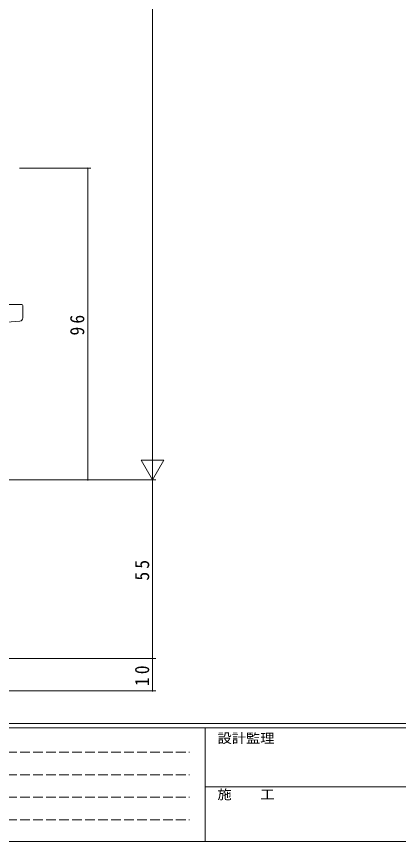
# Model space of a CAD drawing. Units: millimetres on the paper. Extents: x -420 to 373, y -297 to 267.
# Drawn here: x -218.2 to -100.5, y -297 to -42.8 of the extents above; entities that cross this region are included whole.
import ezdxf
from ezdxf.enums import TextEntityAlignment as Align

# ---------------------------------------------------------------- set-up
doc = ezdxf.new("R2010")
doc.units = ezdxf.units.MM
doc.linetypes.add('DASHED3', pattern=[4, 3, -1])
for name, color, linetype, lineweight in [('0-1_YKK_ZWAK', 7, 'Continuous', 9), ('0-5_YKK_13', 4, 'Continuous', 9), ('0-6_YKK_D', 6, 'Continuous', 9)]:
    doc.layers.add(name, color=color, linetype=linetype, lineweight=lineweight)
doc.styles.add('ＭＳ ゴシック', font='')
doc.styles.get('ＭＳ ゴシック').set_extended_font_data('MS Gothic')

msp = doc.modelspace()

# ---------------------------------------------------------------- linework, layer by layer
at = {"layer": '0-1_YKK_ZWAK'}
for p, q in [((352.3, -260.575), (-417.7, -260.575)), ((314.5, -261.975), (-417.7, -261.975)), ((-160.1, -261.975), (-160.1, -296.975)), ((-160.1, -280.175), (-31.3, -280.175)), ((-417.7, -296.975), (314.5, -296.975))]:
    msp.add_line(p, q, dxfattribs=at)
at = {"layer": '0-1_YKK_ZWAK', "linetype": 'DASHED3'}
for p, q in [((-413.101, -269.488), (-164.909, -269.488)), ((-413.101, -276.416), (-164.909, -276.416)), ((-413.101, -283.345), (-164.909, -283.345)), ((-413.101, -290.274), (-164.909, -290.274))]:
    msp.add_line(p, q, dxfattribs=at)
at = {"layer": '0-5_YKK_13'}
for p, q in [((-278.8, -131.575), (-216.6, -131.575)), ((-216.3, -135.659), (-216.3, -131.875)), ((-274.674, -141.682), (-217.213, -136.655))]:
    msp.add_line(p, q, dxfattribs=at)
for centre, radius, start, end in [((-216.6, -131.875), 0.3, 0, 90), ((-217.3, -135.659), 1, 274.99998, 0)]:
    msp.add_arc(centre, radius, start, end, dxfattribs=at)
at = {"layer": '0-6_YKK_D'}
for p, q in [((-176.3, 207.425), (-176.3, -178.575)), ((-217.3, -89.575), (-195.3, -89.575)), ((-196.3, -185.575), (-196.3, -89.575)), ((-176.3, -185.575), (-176.3, -173.451)), ((-172.8, -179.513), (-179.8, -179.513)), ((-176.3, -185.575), (-179.8, -179.513)), ((-176.3, -185.575), (-172.8, -179.513)), ((-268, -185.575), (-175.3, -185.575)), ((-268, -185.575), (-175.3, -185.575)), ((-217.3, -185.575), (-195.3, -185.575)), ((-176.3, -185.575), (-176.3, -240.575)), ((-268, -240.575), (-175.3, -240.575)), ((-268, -240.575), (-175.3, -240.575)), ((-176.3, -240.575), (-176.3, -250.575)), ((-268, -250.575), (-175.3, -250.575))]:
    msp.add_line(p, q, dxfattribs=at)
for centre, start, end in [((-196.3, -89.575), 90, 270), ((-196.3, -89.575), 270, 90), ((-196.3, -185.575), 90, 270), ((-196.3, -185.575), 270, 90), ((-176.3, -240.575), 90, 270), ((-176.3, -240.575), 90, 270), ((-176.3, -240.575), 270, 90), ((-176.3, -240.575), 270, 90), ((-176.3, -250.575), 90, 270), ((-176.3, -250.575), 270, 90)]:
    msp.add_arc(centre, 0.106, start, end, dxfattribs=at)

# ---------------------------------------------------------------- texts
at = {"layer": '0-1_YKK_ZWAK', "style": 'ＭＳ ゴシック', "width": 1.1}
for s, p in [('設計監理', (-156.331, -267.508)), ('施\u3000\u3000工', (-156.331, -284.83))]:
    msp.add_text(s, height=2.933, dxfattribs=at).set_placement(p, align=Align.BOTTOM_LEFT)
at = {"layer": '0-6_YKK_D', "color": 3, "char_height": 4.399, "attachment_point": 7, "rotation": 90, "style": 'ＭＳ ゴシック'}
for s, insert in [('\\T1.36;\\W0.9;96', (-197.3, -141.095)), ('\\T1.36;\\W0.9;55', (-177.3, -216.595)), ('\\T1.36;\\W0.9;10', (-177.3, -249.095))]:
    msp.add_mtext(s, dxfattribs=dict(at, insert=insert))

doc.saveas('drawing.dxf')
